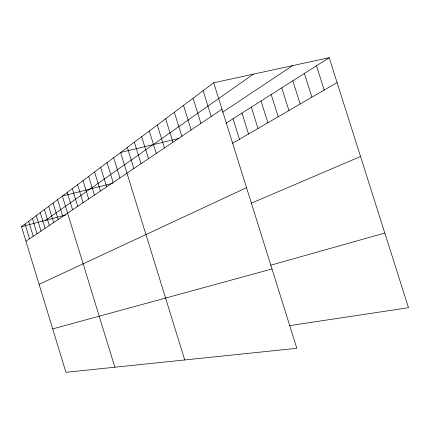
<?xml version="1.0" encoding="UTF-8"?>
<svg xmlns="http://www.w3.org/2000/svg" width="430" height="430" viewBox="0 0 430 430"><rect width="100%" height="100%" fill="white"/><g stroke="black" fill="none" stroke-linecap="round" stroke-linejoin="round"><path stroke-width="0.64" d="M213.71 82.775L296.834 348.305L65.941 372.305L21.5 226.664L213.71 82.775L329.192 57.695L408.5 307.719L289.524 325.644M45.494 220.348L253.334 74.17M25.94 241.208L221.982 109.193M222.563 112.241L292.572 65.65M226.024 123.222L329.192 57.695M232.345 143.4L337.088 82.587M39.098 284.343L246.551 187.679M251.211 203.25L360.534 156.504M270.615 265.235L384.812 233.049M52.697 328.912L272.002 268.976M21.5 226.664L65.881 214.978M112.714 183.282L62.355 196.08L114.864 367.22M179.117 138.412L120.577 152.494L184.728 359.958M316.502 65.758L324.198 90.069M304.392 73.449L311.906 97.207M292.825 80.797L300.161 104.022M281.763 87.817L288.933 110.542M271.179 94.541L278.183 116.783M261.042 100.98L267.89 122.76M251.319 107.156L258.016 128.495M241.988 113.085L248.545 133.993M233.022 118.777L239.451 139.277M203.137 90.692L211.195 116.46M193.081 98.217L200.934 123.367M183.497 105.393L191.156 129.951M174.36 112.235L181.831 136.229M165.636 118.766L172.93 142.222M157.294 125.006L164.421 147.952M149.317 130.983L156.283 153.435M141.674 136.702L148.49 158.681M134.353 142.185L141.018 163.712M127.323 147.442L133.854 168.538M113.665 157.67L119.922 177.918M107.032 162.631L113.16 182.476M100.668 167.399L106.667 186.846M94.552 171.978L100.427 191.049M88.671 176.381L94.428 195.086M83.011 180.616L88.655 198.972M77.561 184.696L83.097 202.718M72.31 188.63L77.744 206.325M67.241 192.42L72.579 209.802M57.636 199.611L62.78 216.398M53.078 203.025L58.136 219.526M48.671 206.325L53.637 222.552M44.408 209.517L49.294 225.481M40.28 212.603L45.085 228.314M36.287 215.597L41.011 231.055M32.417 218.494L37.066 233.71M28.665 221.299L33.244 236.285M25.031 224.025L29.536 238.784"/></g></svg>
